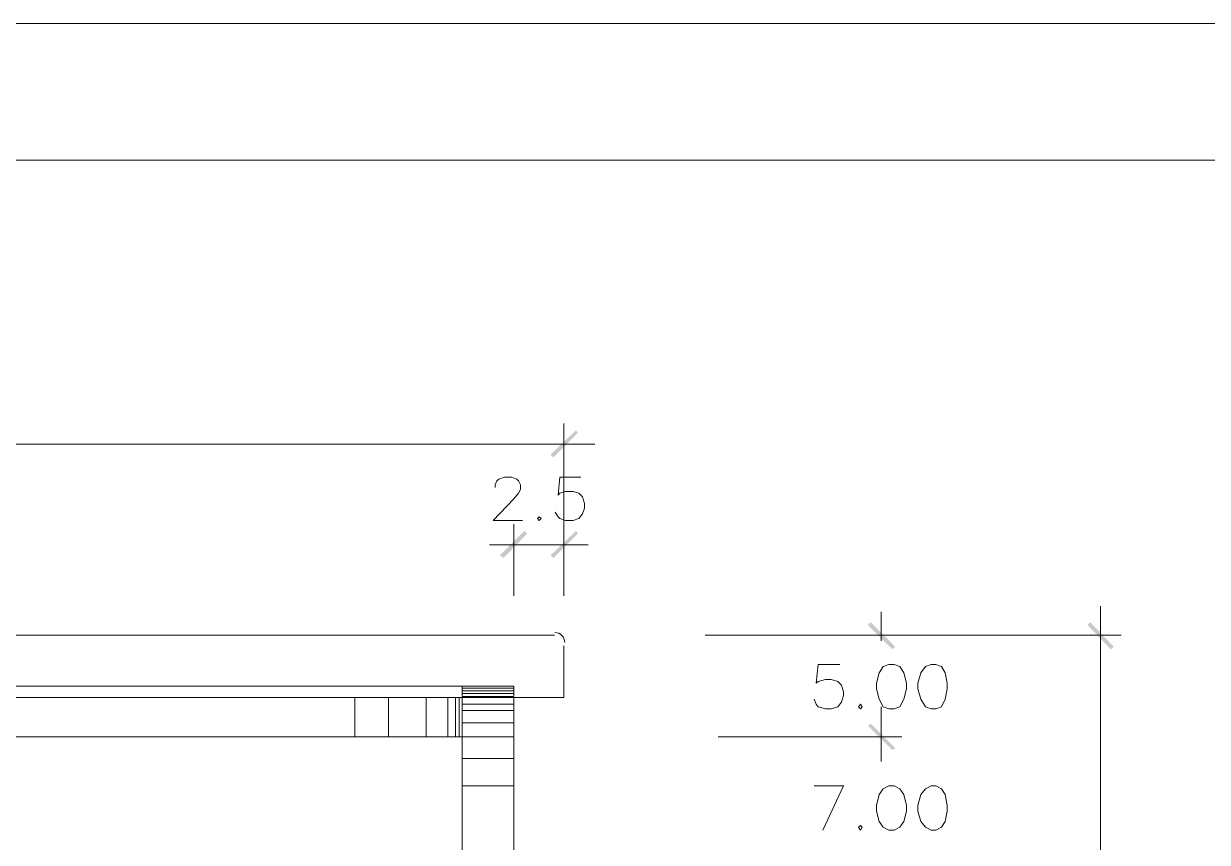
# Model space of a CAD drawing. Header units: inches. Extents: x 0.13 to 4.47, y 0.19 to 3.07.
# Drawn here: x 0.77 to 1.353, y 2.666 to 3.07 of the extents above; entities that cross this region are included whole.
import ezdxf

# ---------------------------------------------------------------- set-up
doc = ezdxf.new("R2010")
doc.units = ezdxf.units.IN
doc.header["$MEASUREMENT"] = 0
for name, color, linetype in [('PDF_PDF5_PDF12_PDF11_0', 7, 'Continuous'), ('PDF_PDF5_PDF12_PDF11_cotas', 7, 'Continuous'), ('PDF_PDF5_PDF12_PDF11_PIEZAS', 7, 'Continuous')]:
    doc.layers.add(name, color=color, linetype=linetype)

msp = doc.modelspace()

# ---------------------------------------------------------------- linework, layer by layer
at = {"layer": 'PDF_PDF5_PDF12_PDF11_0', "lineweight": 5}
for points in [[(1.03592, 2.80405), (1.03592, 2.87278)], [(0.42198, 2.86256), (1.05125, 2.86256)], [(1.01131, 2.78779), (1.01131, 2.82309)], [(1.03592, 2.78779), (1.03592, 2.82309)], [(1.048, 2.81287), (1.03592, 2.81287), (1.01131, 2.81287), (0.99923, 2.81287)], [(1.19242, 2.7655), (1.19242, 2.76829), (1.19242, 2.7799)], [(1.30063, 2.78268), (1.30063, 2.41627)], [(1.03128, 2.76829), (0.49443, 2.76829)], [(1.10558, 2.76829), (1.31085, 2.76829)], [(1.11208, 2.76829), (1.20264, 2.76829)], [(1.03592, 2.76318), (1.03592, 2.73764), (0.4387, 2.73764), (0.44056, 2.73764)], [(0.98577, 2.74321), (0.98577, 2.7381), (1.01131, 2.7381), (1.01131, 2.74321), (0.46378, 2.74321), (0.46378, 2.7381), (0.48932, 2.7381), (0.48932, 2.74321)], [(0.98577, 2.73764), (0.98577, 2.52773), (0.48932, 2.52773), (0.48932, 2.73764)], [(0.93282, 2.71813), (0.93282, 2.73764)], [(0.94954, 2.71813), (0.94954, 2.73764)], [(0.96812, 2.71813), (0.96812, 2.73764)], [(0.9788, 2.71813), (0.9788, 2.73764)], [(0.98252, 2.71813), (0.98252, 2.73764)], [(0.98437, 2.71813), (0.98437, 2.73764)], [(0.98577, 2.74228), (1.01131, 2.74228)], [(0.98577, 2.74089), (1.01131, 2.74089)], [(0.98577, 2.7395), (1.01131, 2.7395)], [(1.01131, 2.52773), (1.01131, 2.73764)], [(0.98577, 2.73439), (1.01131, 2.73439)], [(1.19242, 2.73299), (1.19242, 2.70606)], [(0.98577, 2.73114), (1.01131, 2.73114)], [(0.98577, 2.7251), (1.01131, 2.7251)], [(1.19242, 2.72046), (1.19242, 2.71813), (1.19242, 2.70652)], [(1.01131, 2.71813), (0.98577, 2.71813), (0.48932, 2.71813), (0.46378, 2.71813)], [(1.20264, 2.71813), (1.11208, 2.71813), (1.20264, 2.71813)], [(0.98577, 2.70745), (1.01131, 2.70745)], [(0.98577, 2.69398), (1.01131, 2.69398)]]:
    msp.add_lwpolyline(points, dxfattribs=at)
at = {"layer": 'PDF_PDF5_PDF12_PDF11_0', "lineweight": 13}
for points in [[(1.00202, 2.8412), (1.00202, 2.84259), (1.00295, 2.84445), (1.00388, 2.84538), (1.00666, 2.84631), (1.01038, 2.84631), (1.0127, 2.84538), (1.01363, 2.84445), (1.01456, 2.84259), (1.01456, 2.84027), (1.01363, 2.83841), (1.01131, 2.83563), (1.00109, 2.82495), (1.01549, 2.82495)], [(1.04428, 2.84631), (1.03406, 2.84631), (1.03314, 2.83748), (1.03406, 2.83841), (1.03685, 2.83934), (1.04057, 2.83934), (1.04335, 2.83841), (1.04521, 2.83656), (1.04614, 2.8333), (1.04614, 2.83098), (1.04521, 2.8282), (1.04335, 2.82587), (1.04057, 2.82495), (1.03685, 2.82495), (1.03406, 2.82587), (1.03314, 2.8268), (1.03174, 2.82912)], [(1.17199, 2.75389), (1.16131, 2.75389), (1.16038, 2.7446), (1.16131, 2.74553), (1.16502, 2.74646), (1.16781, 2.74646), (1.17106, 2.74553), (1.17292, 2.74368), (1.17385, 2.74042), (1.17385, 2.73857), (1.17292, 2.73532), (1.17106, 2.73299), (1.16781, 2.73207), (1.16502, 2.73207), (1.16131, 2.73299), (1.16038, 2.73439), (1.15945, 2.73671)], [(1.16363, 2.67216), (1.17385, 2.69398), (1.15945, 2.69398)]]:
    msp.add_lwpolyline(points, dxfattribs=at)
for points in [[(1.02385, 2.8268), (1.02292, 2.82587), (1.02385, 2.82495), (1.02478, 2.82587)], [(1.19614, 2.75389), (1.19335, 2.75296), (1.1915, 2.74971), (1.1901, 2.7446), (1.1901, 2.74182), (1.1915, 2.73671), (1.19335, 2.73299), (1.19614, 2.73207), (1.19893, 2.73207), (1.20171, 2.73299), (1.20357, 2.73671), (1.20496, 2.74182), (1.20496, 2.7446), (1.20357, 2.74971), (1.20171, 2.75296), (1.19893, 2.75389)], [(1.21704, 2.75389), (1.21425, 2.75296), (1.21193, 2.74971), (1.21054, 2.7446), (1.21054, 2.74182), (1.21193, 2.73671), (1.21425, 2.73299), (1.21704, 2.73207), (1.21936, 2.73207), (1.22215, 2.73299), (1.224, 2.73671), (1.22493, 2.74182), (1.22493, 2.7446), (1.224, 2.74971), (1.22215, 2.75296), (1.21936, 2.75389)], [(1.18221, 2.73439), (1.18128, 2.73299), (1.18221, 2.73207), (1.18314, 2.73299)], [(1.19614, 2.69398), (1.19335, 2.69259), (1.1915, 2.6898), (1.1901, 2.68423), (1.1901, 2.68145), (1.1915, 2.67634), (1.19335, 2.67355), (1.19614, 2.67216), (1.19893, 2.67216), (1.20171, 2.67355), (1.20357, 2.67634), (1.20496, 2.68145), (1.20496, 2.68423), (1.20357, 2.6898), (1.20171, 2.69259), (1.19893, 2.69398)], [(1.21704, 2.69398), (1.21425, 2.69259), (1.21193, 2.6898), (1.21054, 2.68423), (1.21054, 2.68145), (1.21193, 2.67634), (1.21425, 2.67355), (1.21704, 2.67216), (1.21936, 2.67216), (1.22215, 2.67355), (1.224, 2.67634), (1.22493, 2.68145), (1.22493, 2.68423), (1.224, 2.6898), (1.22215, 2.69259), (1.21936, 2.69398)], [(1.18221, 2.67448), (1.18128, 2.67355), (1.18221, 2.67216), (1.18314, 2.67355)]]:
    msp.add_lwpolyline(points, close=True, dxfattribs=at)
at = {"layer": 'PDF_PDF5_PDF12_PDF11_0', "lineweight": 5}
msp.add_arc((1.03151, 2.76481), 0.00488, 0.00028, 89.99972, dxfattribs=at)
at = {"layer": 'PDF_PDF5_PDF12_PDF11_0', "transparency": 33554559}
for points in [[(1.02942, 2.85745), (1.03081, 2.85606), (1.04196, 2.86953)], [(1.03081, 2.85606), (1.04196, 2.86953), (1.04289, 2.86813)], [(1.00434, 2.80776), (1.0062, 2.80637), (1.01642, 2.81984)], [(1.0062, 2.80637), (1.01642, 2.81984), (1.01781, 2.81844)], [(1.04196, 2.81984), (1.03081, 2.80637), (1.02942, 2.80776)], [(1.04289, 2.81844), (1.04196, 2.81984), (1.03081, 2.80637)], [(1.18732, 2.77479), (1.18592, 2.7734), (1.19939, 2.76272)], [(1.18592, 2.7734), (1.19939, 2.76272), (1.198, 2.76132)], [(1.30713, 2.76272), (1.29413, 2.7734), (1.29552, 2.77479)], [(1.30574, 2.76132), (1.30713, 2.76272), (1.29413, 2.7734)], [(1.19939, 2.71256), (1.18592, 2.72371), (1.18732, 2.72463)], [(1.19939, 2.71256), (1.18592, 2.72371), (1.18732, 2.72463)], [(1.198, 2.71163), (1.19939, 2.71256), (1.18592, 2.72371)], [(1.198, 2.71163), (1.19939, 2.71256), (1.18592, 2.72371)]]:
    msp.add_solid(points, dxfattribs=at)
at = {"layer": 'PDF_PDF5_PDF12_PDF11_cotas', "lineweight": 5}
msp.add_lwpolyline([(0.19814, 3.00281), (4.407, 3.00281), (4.407, 0.2531), (0.19814, 0.2531)], close=True, dxfattribs=at)
at = {"layer": 'PDF_PDF5_PDF12_PDF11_PIEZAS', "lineweight": 5}
msp.add_lwpolyline([(4.47434, 3.07015), (4.47434, 0.18576), (0.13081, 0.18576), (0.13081, 3.07015)], close=True, dxfattribs=at)

doc.saveas('drawing.dxf')
